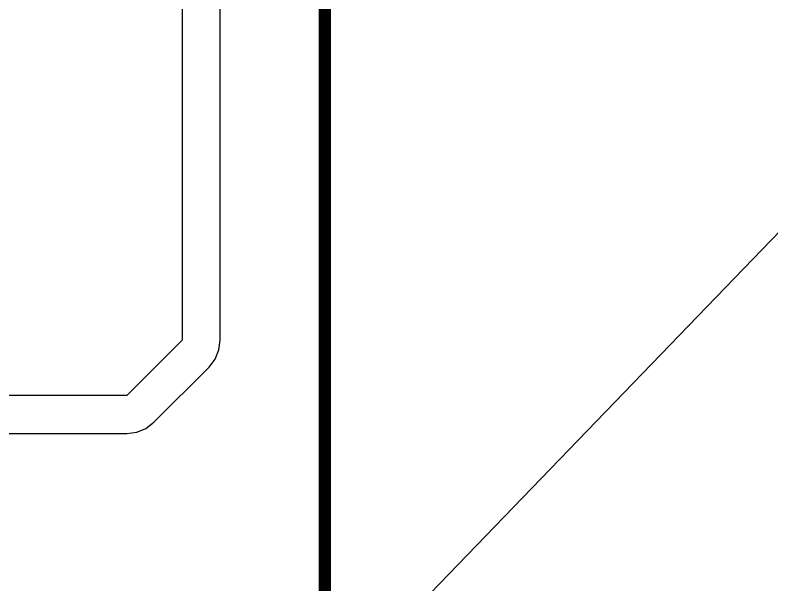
# Model space of a CAD drawing. Header units: inches. Extents: x -3 to 5437, y -3 to 5435.
# Drawn here: x 195.96 to 211.26, y 8.49 to 20.01 of the extents above; entities that cross this region are included whole.
import ezdxf

# ---------------------------------------------------------------- set-up
doc = ezdxf.new("R2010")
doc.units = ezdxf.units.IN
for name, color, linetype in [('Board Outline', 216, 'Continuous'), ('Bottom Layer', 5, 'Continuous'), ('Bottom Solder', 6, 'Continuous'), ('GND', 16, 'Continuous'), ('PWR', 76, 'Continuous'), ('Top Layer', 1, 'Continuous'), ('Top Solder', 216, 'Continuous')]:
    doc.layers.add(name, color=color, linetype=linetype)

msp = doc.modelspace()

# ---------------------------------------------------------------- linework, layer by layer
at = {"layer": 'Board Outline'}
msp.add_lwpolyline([(202.223, -2.78, 0.254, 0.254, 0), (202.223, 121.22, 0.254, 0.254, 0)], format="xyseb", dxfattribs=at)
at = {"layer": 'Bottom Layer'}
for p, q in [((202.223, 117.664), (202.223, 0.766)), ((199.339, 86.03), (199.339, 13.437)), ((200.108, 13.437), (200.108, 86.03)), ((199.339, 13.437), (198.222, 12.319)), ((200.082, 13.238), (200.108, 13.437)), ((200.005, 13.052), (200.082, 13.238)), ((199.883, 12.893), (200.005, 13.052)), ((198.765, 11.776), (199.883, 12.893)), ((198.222, 12.319), (187.63, 12.319)), ((198.421, 11.577), (198.606, 11.653)), ((198.606, 11.653), (198.765, 11.776)), ((187.63, 11.55), (198.222, 11.55)), ((198.222, 11.55), (198.421, 11.577))]:
    msp.add_line(p, q, dxfattribs=at)
at = {"layer": 'Bottom Solder'}
msp.add_line((199.665, 3.453), (5436.901, 5435.166), dxfattribs=at)
at = {"layer": 'GND'}
msp.add_line((202.223, 117.418), (202.223, 1.012), dxfattribs=at)
at = {"layer": 'PWR'}
msp.add_line((202.223, 116.83), (202.223, 1.603), dxfattribs=at)
at = {"layer": 'Top Layer'}
msp.add_line((202.223, 117.664), (202.223, 0.766), dxfattribs=at)
at = {"layer": 'Top Solder'}
msp.add_line((199.665, 3.453), (5436.901, 5435.166), dxfattribs=at)

doc.saveas('drawing.dxf')
